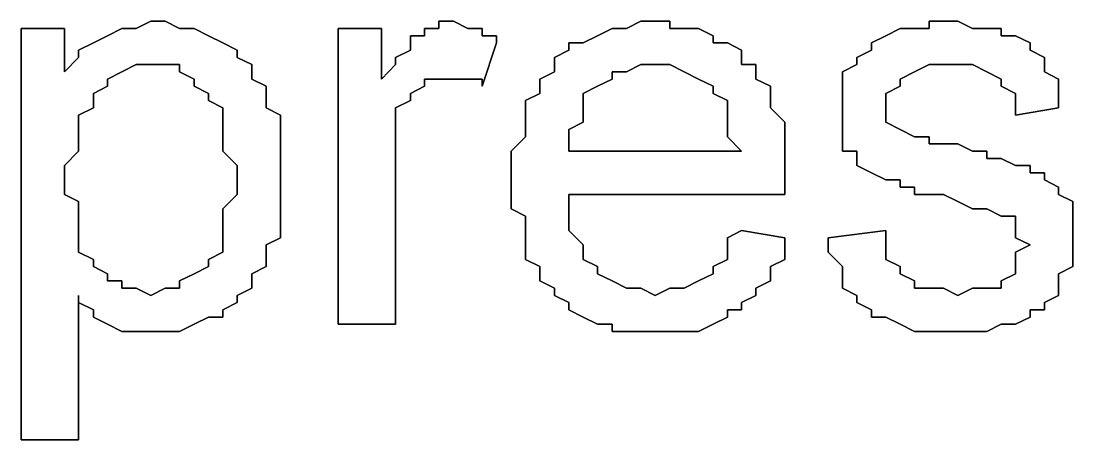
# Model space of a CAD drawing. Header units: metres. Extents: x 2.9 to 42.8, y 1.7 to 28.7.
# Drawn here: x 37.0487 to 37.3062, y 15.5892 to 15.6916 of the extents above; entities that cross this region are included whole.
import ezdxf

# ---------------------------------------------------------------- set-up
doc = ezdxf.new("R2010")
doc.units = ezdxf.units.M
doc.layers.add('GRIS', color=8, linetype='Continuous')

msp = doc.modelspace()

# ---------------------------------------------------------------- linework, layer by layer
at = {"layer": 'GRIS', "lineweight": -3}
for points in [[(37.0593, 15.6898), (37.0487, 15.6898), (37.0593, 15.6898)], [(37.0487, 15.6898), (37.0487, 15.5892), (37.0487, 15.6898)], [(37.0593, 15.6792), (37.0593, 15.6898), (37.0593, 15.6792)], [(37.0734, 15.6898), (37.0699, 15.688), (37.0734, 15.6898)], [(37.0769, 15.6898), (37.0734, 15.6898), (37.0769, 15.6898)], [(37.0805, 15.6916), (37.0769, 15.6898), (37.0805, 15.6916)], [(37.084, 15.6916), (37.0805, 15.6916), (37.084, 15.6916)], [(37.0875, 15.6898), (37.084, 15.6916), (37.0875, 15.6898)], [(37.0911, 15.6898), (37.0875, 15.6898), (37.0911, 15.6898)], [(37.0946, 15.688), (37.0911, 15.6898), (37.0946, 15.688)], [(37.1369, 15.6898), (37.1263, 15.6898), (37.1369, 15.6898)], [(37.1263, 15.6898), (37.1263, 15.6175), (37.1263, 15.6898)], [(37.1369, 15.6774), (37.1369, 15.6898), (37.1369, 15.6774)], [(37.151, 15.6898), (37.1475, 15.6898), (37.151, 15.6898)], [(37.1475, 15.6898), (37.1475, 15.688), (37.1475, 15.6898)], [(37.1546, 15.6916), (37.151, 15.6916), (37.1546, 15.6916)], [(37.151, 15.6916), (37.151, 15.6898), (37.151, 15.6916)], [(37.1581, 15.6898), (37.1546, 15.6916), (37.1581, 15.6898)], [(37.1616, 15.6898), (37.1581, 15.6898), (37.1616, 15.6898)], [(37.1616, 15.688), (37.1616, 15.6898), (37.1616, 15.688)], [(37.1934, 15.6898), (37.1898, 15.688), (37.1934, 15.6898)], [(37.1969, 15.6898), (37.1934, 15.6898), (37.1969, 15.6898)], [(37.2004, 15.6916), (37.1969, 15.6898), (37.2004, 15.6916)], [(37.2039, 15.6916), (37.2004, 15.6916), (37.2039, 15.6916)], [(37.2075, 15.6916), (37.2039, 15.6916), (37.2075, 15.6916)], [(37.2075, 15.6898), (37.2075, 15.6916), (37.2075, 15.6898)], [(37.211, 15.6898), (37.2075, 15.6898), (37.211, 15.6898)], [(37.2145, 15.6898), (37.211, 15.6898), (37.2145, 15.6898)], [(37.2181, 15.688), (37.2145, 15.6898), (37.2181, 15.688)], [(37.2639, 15.6898), (37.2604, 15.688), (37.2639, 15.6898)], [(37.2674, 15.6898), (37.2639, 15.6898), (37.2674, 15.6898)], [(37.271, 15.6898), (37.2674, 15.6898), (37.271, 15.6898)], [(37.2745, 15.6916), (37.271, 15.6916), (37.2745, 15.6916)], [(37.271, 15.6916), (37.271, 15.6898), (37.271, 15.6916)], [(37.278, 15.6916), (37.2745, 15.6916), (37.278, 15.6916)], [(37.2816, 15.6898), (37.278, 15.6916), (37.2816, 15.6898)], [(37.2851, 15.6898), (37.2816, 15.6898), (37.2851, 15.6898)], [(37.2886, 15.6898), (37.2851, 15.6898), (37.2886, 15.6898)], [(37.2886, 15.688), (37.2886, 15.6898), (37.2886, 15.688)], [(37.0699, 15.688), (37.0664, 15.6863), (37.0699, 15.688)], [(37.0981, 15.6863), (37.0946, 15.688), (37.0981, 15.6863)], [(37.1475, 15.688), (37.144, 15.688), (37.1475, 15.688)], [(37.144, 15.688), (37.144, 15.6863), (37.144, 15.688)], [(37.1651, 15.688), (37.1616, 15.688), (37.1651, 15.688)], [(37.1651, 15.6863), (37.1651, 15.688), (37.1651, 15.6863)], [(37.1898, 15.688), (37.1863, 15.6863), (37.1898, 15.688)], [(37.2181, 15.6863), (37.2181, 15.688), (37.2181, 15.6863)], [(37.2604, 15.688), (37.2569, 15.6863), (37.2604, 15.688)], [(37.2921, 15.688), (37.2886, 15.688), (37.2921, 15.688)], [(37.2957, 15.6863), (37.2921, 15.688), (37.2957, 15.6863)], [(37.0664, 15.6863), (37.0628, 15.6845), (37.0664, 15.6863)], [(37.0628, 15.6845), (37.0628, 15.6827), (37.0628, 15.6845)], [(37.1016, 15.6845), (37.0981, 15.6863), (37.1016, 15.6845)], [(37.1016, 15.6827), (37.1016, 15.6845), (37.1016, 15.6827)], [(37.144, 15.6845), (37.1404, 15.6827), (37.144, 15.6845)], [(37.144, 15.6863), (37.144, 15.6845), (37.144, 15.6863)], [(37.1616, 15.6757), (37.1651, 15.6863), (37.1616, 15.6757)], [(37.1828, 15.6845), (37.1793, 15.6827), (37.1828, 15.6845)], [(37.1863, 15.6863), (37.1828, 15.6863), (37.1863, 15.6863)], [(37.1828, 15.6863), (37.1828, 15.6845), (37.1828, 15.6863)], [(37.2216, 15.6863), (37.2181, 15.6863), (37.2216, 15.6863)], [(37.2251, 15.6845), (37.2216, 15.6863), (37.2251, 15.6845)], [(37.2251, 15.6827), (37.2251, 15.6845), (37.2251, 15.6827)], [(37.2569, 15.6845), (37.2533, 15.6827), (37.2569, 15.6845)], [(37.2569, 15.6863), (37.2569, 15.6845), (37.2569, 15.6863)], [(37.2957, 15.6845), (37.2957, 15.6863), (37.2957, 15.6845)], [(37.2992, 15.6827), (37.2957, 15.6845), (37.2992, 15.6827)], [(37.0628, 15.6827), (37.0593, 15.6792), (37.0628, 15.6827)], [(37.1052, 15.681), (37.1016, 15.6827), (37.1052, 15.681)], [(37.1404, 15.6827), (37.1404, 15.681), (37.1404, 15.6827)], [(37.1793, 15.6827), (37.1793, 15.681), (37.1793, 15.6827)], [(37.2251, 15.681), (37.2251, 15.6827), (37.2251, 15.681)], [(37.2533, 15.6827), (37.2533, 15.681), (37.2533, 15.6827)], [(37.2992, 15.681), (37.2992, 15.6827), (37.2992, 15.681)], [(37.0699, 15.6774), (37.0734, 15.6792), (37.0699, 15.6774)], [(37.0734, 15.6792), (37.0769, 15.681), (37.0734, 15.6792)], [(37.0769, 15.681), (37.0805, 15.681), (37.0769, 15.681)], [(37.0805, 15.681), (37.084, 15.681), (37.0805, 15.681)], [(37.084, 15.681), (37.0875, 15.681), (37.084, 15.681)], [(37.0875, 15.681), (37.0875, 15.6792), (37.0875, 15.681)], [(37.0875, 15.6792), (37.0911, 15.6774), (37.0875, 15.6792)], [(37.1052, 15.6792), (37.1052, 15.681), (37.1052, 15.6792)], [(37.1052, 15.6774), (37.1052, 15.6792), (37.1052, 15.6774)], [(37.1404, 15.681), (37.1369, 15.6774), (37.1404, 15.681)], [(37.1793, 15.6792), (37.1757, 15.6774), (37.1793, 15.6792)], [(37.1793, 15.681), (37.1793, 15.6792), (37.1793, 15.681)], [(37.1934, 15.6774), (37.1934, 15.6792), (37.1934, 15.6774)], [(37.1934, 15.6792), (37.1969, 15.6792), (37.1934, 15.6792)], [(37.1969, 15.6792), (37.2004, 15.681), (37.1969, 15.6792)], [(37.2004, 15.681), (37.2039, 15.681), (37.2004, 15.681)], [(37.2039, 15.681), (37.2075, 15.681), (37.2039, 15.681)], [(37.2075, 15.681), (37.211, 15.6792), (37.2075, 15.681)], [(37.211, 15.6792), (37.2145, 15.6774), (37.211, 15.6792)], [(37.2286, 15.681), (37.2251, 15.681), (37.2286, 15.681)], [(37.2286, 15.6792), (37.2286, 15.681), (37.2286, 15.6792)], [(37.2286, 15.6774), (37.2286, 15.6792), (37.2286, 15.6774)], [(37.2533, 15.681), (37.2498, 15.6792), (37.2533, 15.681)], [(37.2498, 15.6792), (37.2498, 15.6774), (37.2498, 15.6792)], [(37.2639, 15.6774), (37.2674, 15.6792), (37.2639, 15.6774)], [(37.2674, 15.6792), (37.271, 15.681), (37.2674, 15.6792)], [(37.271, 15.681), (37.2745, 15.681), (37.271, 15.681)], [(37.2745, 15.681), (37.278, 15.681), (37.2745, 15.681)], [(37.278, 15.681), (37.2816, 15.681), (37.278, 15.681)], [(37.2816, 15.681), (37.2851, 15.6792), (37.2816, 15.681)], [(37.2851, 15.6792), (37.2886, 15.6774), (37.2851, 15.6792)], [(37.2992, 15.6792), (37.2992, 15.681), (37.2992, 15.6792)], [(37.3027, 15.6774), (37.2992, 15.6792), (37.3027, 15.6774)], [(37.0699, 15.6757), (37.0699, 15.6774), (37.0699, 15.6757)], [(37.0911, 15.6774), (37.0911, 15.6757), (37.0911, 15.6774)], [(37.1087, 15.6757), (37.1052, 15.6774), (37.1087, 15.6757)], [(37.1475, 15.6757), (37.1475, 15.6774), (37.1475, 15.6757)], [(37.1475, 15.6774), (37.151, 15.6774), (37.1475, 15.6774)], [(37.151, 15.6774), (37.1546, 15.6774), (37.151, 15.6774)], [(37.1546, 15.6774), (37.1581, 15.6774), (37.1546, 15.6774)], [(37.1581, 15.6774), (37.1616, 15.6774), (37.1581, 15.6774)], [(37.1616, 15.6774), (37.1616, 15.6757), (37.1616, 15.6774)], [(37.1757, 15.6774), (37.1757, 15.6757), (37.1757, 15.6774)], [(37.1898, 15.6757), (37.1934, 15.6774), (37.1898, 15.6757)], [(37.2145, 15.6774), (37.2181, 15.6757), (37.2145, 15.6774)], [(37.2322, 15.6757), (37.2286, 15.6774), (37.2322, 15.6757)], [(37.2498, 15.6774), (37.2498, 15.6757), (37.2498, 15.6774)], [(37.2639, 15.6757), (37.2639, 15.6774), (37.2639, 15.6757)], [(37.2886, 15.6774), (37.2886, 15.6757), (37.2886, 15.6774)], [(37.3027, 15.6757), (37.3027, 15.6774), (37.3027, 15.6757)], [(37.0664, 15.6739), (37.0699, 15.6757), (37.0664, 15.6739)], [(37.0911, 15.6757), (37.0946, 15.6739), (37.0911, 15.6757)], [(37.1087, 15.6739), (37.1087, 15.6757), (37.1087, 15.6739)], [(37.144, 15.6739), (37.1475, 15.6757), (37.144, 15.6739)], [(37.1757, 15.6757), (37.1757, 15.6739), (37.1757, 15.6757)], [(37.1863, 15.6739), (37.1898, 15.6757), (37.1863, 15.6739)], [(37.2181, 15.6757), (37.2181, 15.6739), (37.2181, 15.6757)], [(37.2322, 15.6739), (37.2322, 15.6757), (37.2322, 15.6739)], [(37.2498, 15.6757), (37.2498, 15.6722), (37.2498, 15.6757)], [(37.2604, 15.6739), (37.2639, 15.6757), (37.2604, 15.6739)], [(37.2886, 15.6757), (37.2921, 15.6739), (37.2886, 15.6757)], [(37.3027, 15.6739), (37.3027, 15.6757), (37.3027, 15.6739)], [(37.0664, 15.6722), (37.0664, 15.6739), (37.0664, 15.6722)], [(37.0664, 15.6704), (37.0664, 15.6722), (37.0664, 15.6704)], [(37.0946, 15.6739), (37.0946, 15.6722), (37.0946, 15.6739)], [(37.0946, 15.6722), (37.0981, 15.6704), (37.0946, 15.6722)], [(37.1087, 15.6722), (37.1087, 15.6739), (37.1087, 15.6722)], [(37.1087, 15.6704), (37.1087, 15.6722), (37.1087, 15.6704)], [(37.1404, 15.6704), (37.144, 15.6722), (37.1404, 15.6704)], [(37.144, 15.6722), (37.144, 15.6739), (37.144, 15.6722)], [(37.1757, 15.6739), (37.1722, 15.6722), (37.1757, 15.6739)], [(37.1722, 15.6722), (37.1722, 15.6704), (37.1722, 15.6722)], [(37.1863, 15.6722), (37.1863, 15.6739), (37.1863, 15.6722)], [(37.1863, 15.6704), (37.1863, 15.6722), (37.1863, 15.6704)], [(37.2181, 15.6739), (37.2216, 15.6722), (37.2181, 15.6739)], [(37.2216, 15.6722), (37.2216, 15.6704), (37.2216, 15.6722)], [(37.2322, 15.6722), (37.2322, 15.6739), (37.2322, 15.6722)], [(37.2322, 15.6704), (37.2322, 15.6722), (37.2322, 15.6704)], [(37.2498, 15.6722), (37.2498, 15.6704), (37.2498, 15.6722)], [(37.2604, 15.6722), (37.2604, 15.6739), (37.2604, 15.6722)], [(37.2604, 15.6686), (37.2604, 15.6722), (37.2604, 15.6686)], [(37.2921, 15.6739), (37.2921, 15.6722), (37.2921, 15.6739)], [(37.2921, 15.6722), (37.2921, 15.6686), (37.2921, 15.6722)], [(37.3027, 15.6704), (37.3027, 15.6739), (37.3027, 15.6704)], [(37.0628, 15.6686), (37.0664, 15.6704), (37.0628, 15.6686)], [(37.0981, 15.6704), (37.0981, 15.6686), (37.0981, 15.6704)], [(37.1122, 15.6686), (37.1087, 15.6704), (37.1122, 15.6686)], [(37.1404, 15.6686), (37.1404, 15.6704), (37.1404, 15.6686)], [(37.1722, 15.6704), (37.1722, 15.6669), (37.1722, 15.6704)], [(37.1863, 15.6669), (37.1863, 15.6704), (37.1863, 15.6669)], [(37.2216, 15.6704), (37.2216, 15.6686), (37.2216, 15.6704)], [(37.2357, 15.6669), (37.2322, 15.6704), (37.2357, 15.6669)], [(37.2498, 15.6704), (37.2498, 15.6686), (37.2498, 15.6704)], [(37.2921, 15.6686), (37.3027, 15.6704), (37.2921, 15.6686)], [(37.0628, 15.6669), (37.0628, 15.6686), (37.0628, 15.6669)], [(37.0628, 15.6651), (37.0628, 15.6669), (37.0628, 15.6651)], [(37.0981, 15.6686), (37.0981, 15.6669), (37.0981, 15.6686)], [(37.0981, 15.6669), (37.0981, 15.6651), (37.0981, 15.6669)], [(37.1122, 15.6669), (37.1122, 15.6686), (37.1122, 15.6669)], [(37.1122, 15.6633), (37.1122, 15.6669), (37.1122, 15.6633)], [(37.1404, 15.6669), (37.1404, 15.6686), (37.1404, 15.6669)], [(37.1404, 15.6651), (37.1404, 15.6669), (37.1404, 15.6651)], [(37.1722, 15.6669), (37.1722, 15.6651), (37.1722, 15.6669)], [(37.1828, 15.6651), (37.1863, 15.6669), (37.1828, 15.6651)], [(37.2216, 15.6686), (37.2216, 15.6651), (37.2216, 15.6686)], [(37.2357, 15.6651), (37.2357, 15.6669), (37.2357, 15.6651)], [(37.2498, 15.6686), (37.2498, 15.6669), (37.2498, 15.6686)], [(37.2498, 15.6669), (37.2498, 15.6651), (37.2498, 15.6669)], [(37.2604, 15.6669), (37.2604, 15.6686), (37.2604, 15.6669)], [(37.2639, 15.6651), (37.2604, 15.6669), (37.2639, 15.6651)], [(37.0628, 15.6616), (37.0628, 15.6651), (37.0628, 15.6616)], [(37.0981, 15.6651), (37.0981, 15.6616), (37.0981, 15.6651)], [(37.1404, 15.6616), (37.1404, 15.6651), (37.1404, 15.6616)], [(37.1722, 15.6651), (37.1722, 15.6633), (37.1722, 15.6651)], [(37.1828, 15.6633), (37.1828, 15.6651), (37.1828, 15.6633)], [(37.2216, 15.6651), (37.2216, 15.6633), (37.2216, 15.6651)], [(37.2357, 15.6633), (37.2357, 15.6651), (37.2357, 15.6633)], [(37.2498, 15.6651), (37.2498, 15.6633), (37.2498, 15.6651)], [(37.2674, 15.6633), (37.2639, 15.6651), (37.2674, 15.6633)], [(37.0628, 15.6598), (37.0628, 15.6616), (37.0628, 15.6598)], [(37.0981, 15.6616), (37.0981, 15.6598), (37.0981, 15.6616)], [(37.1122, 15.6616), (37.1122, 15.6633), (37.1122, 15.6616)], [(37.1122, 15.658), (37.1122, 15.6616), (37.1122, 15.658)], [(37.1404, 15.6598), (37.1404, 15.6616), (37.1404, 15.6598)], [(37.1722, 15.6633), (37.1687, 15.6598), (37.1722, 15.6633)], [(37.1828, 15.6598), (37.1828, 15.6633), (37.1828, 15.6598)], [(37.2216, 15.6633), (37.2251, 15.6598), (37.2216, 15.6633)], [(37.2357, 15.6598), (37.2357, 15.6633), (37.2357, 15.6598)], [(37.2498, 15.6633), (37.2498, 15.6598), (37.2498, 15.6633)], [(37.271, 15.6633), (37.2674, 15.6633), (37.271, 15.6633)], [(37.271, 15.6616), (37.271, 15.6633), (37.271, 15.6616)], [(37.2745, 15.6616), (37.271, 15.6616), (37.2745, 15.6616)], [(37.278, 15.6616), (37.2745, 15.6616), (37.278, 15.6616)], [(37.2816, 15.6598), (37.278, 15.6616), (37.2816, 15.6598)], [(37.0593, 15.6563), (37.0628, 15.6598), (37.0593, 15.6563)], [(37.0981, 15.6598), (37.1016, 15.6563), (37.0981, 15.6598)], [(37.1404, 15.658), (37.1404, 15.6598), (37.1404, 15.658)], [(37.1687, 15.6598), (37.1687, 15.658), (37.1687, 15.6598)], [(37.2251, 15.6598), (37.1828, 15.6598), (37.2251, 15.6598)], [(37.2357, 15.658), (37.2357, 15.6598), (37.2357, 15.658)], [(37.2498, 15.6598), (37.2533, 15.6598), (37.2498, 15.6598)], [(37.2533, 15.6598), (37.2533, 15.658), (37.2533, 15.6598)], [(37.2851, 15.6598), (37.2816, 15.6598), (37.2851, 15.6598)], [(37.2851, 15.658), (37.2851, 15.6598), (37.2851, 15.658)], [(37.0593, 15.6545), (37.0593, 15.6563), (37.0593, 15.6545)], [(37.1016, 15.6563), (37.1016, 15.6545), (37.1016, 15.6563)], [(37.1122, 15.6563), (37.1122, 15.658), (37.1122, 15.6563)], [(37.1122, 15.6545), (37.1122, 15.6563), (37.1122, 15.6545)], [(37.1404, 15.6545), (37.1404, 15.658), (37.1404, 15.6545)], [(37.1687, 15.658), (37.1687, 15.6545), (37.1687, 15.658)], [(37.2357, 15.6545), (37.2357, 15.658), (37.2357, 15.6545)], [(37.2533, 15.658), (37.2533, 15.6563), (37.2533, 15.658)], [(37.2533, 15.6563), (37.2569, 15.6545), (37.2533, 15.6563)], [(37.2886, 15.658), (37.2851, 15.658), (37.2886, 15.658)], [(37.2921, 15.6563), (37.2886, 15.658), (37.2921, 15.6563)], [(37.2957, 15.6563), (37.2921, 15.6563), (37.2957, 15.6563)], [(37.2957, 15.6545), (37.2957, 15.6563), (37.2957, 15.6545)], [(37.0593, 15.6528), (37.0593, 15.6545), (37.0593, 15.6528)], [(37.1016, 15.6545), (37.1016, 15.6528), (37.1016, 15.6545)], [(37.1122, 15.651), (37.1122, 15.6545), (37.1122, 15.651)], [(37.1404, 15.6175), (37.1404, 15.6545), (37.1404, 15.6175)], [(37.1687, 15.6545), (37.1687, 15.6528), (37.1687, 15.6545)], [(37.2357, 15.6528), (37.2357, 15.6545), (37.2357, 15.6528)], [(37.2569, 15.6545), (37.2604, 15.6528), (37.2569, 15.6545)], [(37.2992, 15.6545), (37.2957, 15.6545), (37.2992, 15.6545)], [(37.2992, 15.6528), (37.2992, 15.6545), (37.2992, 15.6528)], [(37.0593, 15.6492), (37.0593, 15.6528), (37.0593, 15.6492)], [(37.1016, 15.6528), (37.1016, 15.6492), (37.1016, 15.6528)], [(37.1122, 15.6492), (37.1122, 15.651), (37.1122, 15.6492)], [(37.1687, 15.6528), (37.1687, 15.651), (37.1687, 15.6528)], [(37.1687, 15.651), (37.1687, 15.6475), (37.1687, 15.651)], [(37.2357, 15.651), (37.2357, 15.6528), (37.2357, 15.651)], [(37.2357, 15.6492), (37.2357, 15.651), (37.2357, 15.6492)], [(37.2604, 15.6528), (37.2639, 15.6528), (37.2604, 15.6528)], [(37.2639, 15.6528), (37.2639, 15.651), (37.2639, 15.6528)], [(37.2639, 15.651), (37.2674, 15.651), (37.2639, 15.651)], [(37.2674, 15.651), (37.2674, 15.6492), (37.2674, 15.651)], [(37.3027, 15.651), (37.2992, 15.6528), (37.3027, 15.651)], [(37.3027, 15.6492), (37.3027, 15.651), (37.3027, 15.6492)], [(37.0628, 15.6475), (37.0593, 15.6492), (37.0628, 15.6475)], [(37.1016, 15.6492), (37.0981, 15.6457), (37.1016, 15.6492)], [(37.1122, 15.6457), (37.1122, 15.6492), (37.1122, 15.6457)], [(37.1828, 15.6475), (37.1828, 15.6492), (37.1828, 15.6475)], [(37.1828, 15.6492), (37.2357, 15.6492), (37.1828, 15.6492)], [(37.2674, 15.6492), (37.271, 15.6492), (37.2674, 15.6492)], [(37.271, 15.6492), (37.2745, 15.6492), (37.271, 15.6492)], [(37.2745, 15.6492), (37.278, 15.6475), (37.2745, 15.6492)], [(37.3062, 15.6475), (37.3027, 15.6492), (37.3062, 15.6475)], [(37.0628, 15.6439), (37.0628, 15.6475), (37.0628, 15.6439)], [(37.1687, 15.6475), (37.1687, 15.6457), (37.1687, 15.6475)], [(37.1828, 15.6439), (37.1828, 15.6475), (37.1828, 15.6439)], [(37.278, 15.6475), (37.2816, 15.6457), (37.278, 15.6475)], [(37.3062, 15.6439), (37.3062, 15.6475), (37.3062, 15.6439)], [(37.0628, 15.6422), (37.0628, 15.6439), (37.0628, 15.6422)], [(37.0981, 15.6457), (37.0981, 15.6439), (37.0981, 15.6457)], [(37.0981, 15.6439), (37.0981, 15.6422), (37.0981, 15.6439)], [(37.1122, 15.6439), (37.1122, 15.6457), (37.1122, 15.6439)], [(37.1122, 15.6422), (37.1122, 15.6439), (37.1122, 15.6422)], [(37.1687, 15.6457), (37.1722, 15.6439), (37.1687, 15.6457)], [(37.1722, 15.6439), (37.1722, 15.6404), (37.1722, 15.6439)], [(37.1828, 15.6422), (37.1828, 15.6439), (37.1828, 15.6422)], [(37.2816, 15.6457), (37.2851, 15.6457), (37.2816, 15.6457)], [(37.2851, 15.6457), (37.2886, 15.6439), (37.2851, 15.6457)], [(37.2886, 15.6439), (37.2921, 15.6439), (37.2886, 15.6439)], [(37.2921, 15.6439), (37.2921, 15.6422), (37.2921, 15.6439)], [(37.3062, 15.6422), (37.3062, 15.6439), (37.3062, 15.6422)], [(37.0628, 15.6404), (37.0628, 15.6422), (37.0628, 15.6404)], [(37.0981, 15.6422), (37.0981, 15.6386), (37.0981, 15.6422)], [(37.1122, 15.6386), (37.1122, 15.6422), (37.1122, 15.6386)], [(37.1828, 15.6404), (37.1828, 15.6422), (37.1828, 15.6404)], [(37.2921, 15.6422), (37.2921, 15.6404), (37.2921, 15.6422)], [(37.3062, 15.6404), (37.3062, 15.6422), (37.3062, 15.6404)], [(37.0628, 15.6369), (37.0628, 15.6404), (37.0628, 15.6369)], [(37.0981, 15.6386), (37.0981, 15.6369), (37.0981, 15.6386)], [(37.1087, 15.6369), (37.1122, 15.6386), (37.1087, 15.6369)], [(37.1722, 15.6404), (37.1722, 15.6386), (37.1722, 15.6404)], [(37.1722, 15.6386), (37.1722, 15.6369), (37.1722, 15.6386)], [(37.1863, 15.6369), (37.1828, 15.6404), (37.1863, 15.6369)], [(37.2251, 15.6404), (37.2216, 15.6386), (37.2251, 15.6404)], [(37.2216, 15.6386), (37.2216, 15.6351), (37.2216, 15.6386)], [(37.2357, 15.6386), (37.2251, 15.6404), (37.2357, 15.6386)], [(37.2357, 15.6369), (37.2357, 15.6386), (37.2357, 15.6369)], [(37.2604, 15.6404), (37.2463, 15.6386), (37.2604, 15.6404)], [(37.2463, 15.6386), (37.2463, 15.6369), (37.2463, 15.6386)], [(37.2604, 15.6386), (37.2604, 15.6404), (37.2604, 15.6386)], [(37.2604, 15.6351), (37.2604, 15.6386), (37.2604, 15.6351)], [(37.2921, 15.6404), (37.2921, 15.6386), (37.2921, 15.6404)], [(37.2921, 15.6386), (37.2957, 15.6369), (37.2921, 15.6386)], [(37.3062, 15.6386), (37.3062, 15.6404), (37.3062, 15.6386)], [(37.3062, 15.6351), (37.3062, 15.6386), (37.3062, 15.6351)], [(37.0628, 15.6351), (37.0628, 15.6369), (37.0628, 15.6351)], [(37.0981, 15.6369), (37.0981, 15.6351), (37.0981, 15.6369)], [(37.1087, 15.6351), (37.1087, 15.6369), (37.1087, 15.6351)], [(37.1722, 15.6369), (37.1722, 15.6333), (37.1722, 15.6369)], [(37.1863, 15.6351), (37.1863, 15.6369), (37.1863, 15.6351)], [(37.2357, 15.6333), (37.2357, 15.6369), (37.2357, 15.6333)], [(37.2463, 15.6369), (37.2463, 15.6351), (37.2463, 15.6369)], [(37.2957, 15.6369), (37.2921, 15.6351), (37.2957, 15.6369)], [(37.0664, 15.6333), (37.0628, 15.6351), (37.0664, 15.6333)], [(37.0664, 15.6316), (37.0664, 15.6333), (37.0664, 15.6316)], [(37.0981, 15.6351), (37.0946, 15.6333), (37.0981, 15.6351)], [(37.0946, 15.6333), (37.0946, 15.6316), (37.0946, 15.6333)], [(37.1087, 15.6333), (37.1087, 15.6351), (37.1087, 15.6333)], [(37.1087, 15.6316), (37.1087, 15.6333), (37.1087, 15.6316)], [(37.1722, 15.6333), (37.1757, 15.6316), (37.1722, 15.6333)], [(37.1863, 15.6333), (37.1863, 15.6351), (37.1863, 15.6333)], [(37.1898, 15.6316), (37.1863, 15.6333), (37.1898, 15.6316)], [(37.2216, 15.6333), (37.2181, 15.6316), (37.2216, 15.6333)], [(37.2216, 15.6351), (37.2216, 15.6333), (37.2216, 15.6351)], [(37.2322, 15.6316), (37.2357, 15.6333), (37.2322, 15.6316)], [(37.2463, 15.6351), (37.2498, 15.6316), (37.2463, 15.6351)], [(37.2604, 15.6333), (37.2604, 15.6351), (37.2604, 15.6333)], [(37.2639, 15.6316), (37.2604, 15.6333), (37.2639, 15.6316)], [(37.2921, 15.6351), (37.2921, 15.6333), (37.2921, 15.6351)], [(37.2921, 15.6333), (37.2921, 15.6298), (37.2921, 15.6333)], [(37.3062, 15.6333), (37.3062, 15.6351), (37.3062, 15.6333)], [(37.3062, 15.6316), (37.3062, 15.6333), (37.3062, 15.6316)], [(37.0699, 15.6298), (37.0664, 15.6316), (37.0699, 15.6298)], [(37.0946, 15.6316), (37.0911, 15.6298), (37.0946, 15.6316)], [(37.1052, 15.6298), (37.1087, 15.6316), (37.1052, 15.6298)], [(37.1757, 15.6316), (37.1757, 15.6298), (37.1757, 15.6316)], [(37.1898, 15.6298), (37.1898, 15.6316), (37.1898, 15.6298)], [(37.2181, 15.6316), (37.2181, 15.6298), (37.2181, 15.6316)], [(37.2322, 15.6298), (37.2322, 15.6316), (37.2322, 15.6298)], [(37.2498, 15.6316), (37.2498, 15.6298), (37.2498, 15.6316)], [(37.2639, 15.6298), (37.2639, 15.6316), (37.2639, 15.6298)], [(37.3027, 15.6298), (37.3062, 15.6316), (37.3027, 15.6298)], [(37.0699, 15.6281), (37.0699, 15.6298), (37.0699, 15.6281)], [(37.0734, 15.6281), (37.0699, 15.6281), (37.0734, 15.6281)], [(37.0734, 15.6263), (37.0734, 15.6281), (37.0734, 15.6263)], [(37.0911, 15.6298), (37.0875, 15.6281), (37.0911, 15.6298)], [(37.0875, 15.6281), (37.0875, 15.6263), (37.0875, 15.6281)], [(37.1052, 15.6281), (37.1052, 15.6298), (37.1052, 15.6281)], [(37.1052, 15.6263), (37.1052, 15.6281), (37.1052, 15.6263)], [(37.1757, 15.6298), (37.1757, 15.6281), (37.1757, 15.6298)], [(37.1757, 15.6281), (37.1793, 15.6263), (37.1757, 15.6281)], [(37.1934, 15.6281), (37.1898, 15.6298), (37.1934, 15.6281)], [(37.1969, 15.6263), (37.1934, 15.6281), (37.1969, 15.6263)], [(37.2145, 15.6281), (37.211, 15.6263), (37.2145, 15.6281)], [(37.2181, 15.6298), (37.2145, 15.6281), (37.2181, 15.6298)], [(37.2286, 15.6263), (37.2322, 15.6281), (37.2286, 15.6263)], [(37.2322, 15.6281), (37.2322, 15.6298), (37.2322, 15.6281)], [(37.2498, 15.6298), (37.2498, 15.6281), (37.2498, 15.6298)], [(37.2498, 15.6281), (37.2498, 15.6263), (37.2498, 15.6281)], [(37.2674, 15.6281), (37.2639, 15.6298), (37.2674, 15.6281)], [(37.2674, 15.6263), (37.2674, 15.6281), (37.2674, 15.6263)], [(37.2921, 15.6298), (37.2886, 15.6281), (37.2921, 15.6298)], [(37.2886, 15.6281), (37.2886, 15.6263), (37.2886, 15.6281)], [(37.3027, 15.6263), (37.3027, 15.6298), (37.3027, 15.6263)], [(37.0769, 15.6263), (37.0734, 15.6263), (37.0769, 15.6263)], [(37.0805, 15.6245), (37.0769, 15.6263), (37.0805, 15.6245)], [(37.084, 15.6263), (37.0805, 15.6245), (37.084, 15.6263)], [(37.0875, 15.6263), (37.084, 15.6263), (37.0875, 15.6263)], [(37.1016, 15.6245), (37.1052, 15.6263), (37.1016, 15.6245)], [(37.1793, 15.6263), (37.1793, 15.6245), (37.1793, 15.6263)], [(37.2004, 15.6263), (37.1969, 15.6263), (37.2004, 15.6263)], [(37.2039, 15.6245), (37.2004, 15.6263), (37.2039, 15.6245)], [(37.2075, 15.6263), (37.2039, 15.6245), (37.2075, 15.6263)], [(37.211, 15.6263), (37.2075, 15.6263), (37.211, 15.6263)], [(37.2286, 15.6245), (37.2286, 15.6263), (37.2286, 15.6245)], [(37.2498, 15.6263), (37.2533, 15.6245), (37.2498, 15.6263)], [(37.271, 15.6263), (37.2674, 15.6263), (37.271, 15.6263)], [(37.2745, 15.6263), (37.271, 15.6263), (37.2745, 15.6263)], [(37.278, 15.6245), (37.2745, 15.6263), (37.278, 15.6245)], [(37.2816, 15.6263), (37.278, 15.6245), (37.2816, 15.6263)], [(37.2851, 15.6263), (37.2816, 15.6263), (37.2851, 15.6263)], [(37.2886, 15.6263), (37.2851, 15.6263), (37.2886, 15.6263)], [(37.3027, 15.6245), (37.3027, 15.6263), (37.3027, 15.6245)], [(37.0628, 15.5892), (37.0628, 15.6245), (37.0628, 15.5892)], [(37.0628, 15.6245), (37.0628, 15.6228), (37.0628, 15.6245)], [(37.0628, 15.6228), (37.0664, 15.621), (37.0628, 15.6228)], [(37.0981, 15.621), (37.1016, 15.6228), (37.0981, 15.621)], [(37.1016, 15.6228), (37.1016, 15.6245), (37.1016, 15.6228)], [(37.1793, 15.6245), (37.1828, 15.6228), (37.1793, 15.6245)], [(37.1828, 15.6228), (37.1828, 15.621), (37.1828, 15.6228)], [(37.2251, 15.6228), (37.2286, 15.6245), (37.2251, 15.6228)], [(37.2251, 15.621), (37.2251, 15.6228), (37.2251, 15.621)], [(37.2533, 15.6245), (37.2533, 15.6228), (37.2533, 15.6245)], [(37.2533, 15.6228), (37.2569, 15.621), (37.2533, 15.6228)], [(37.2992, 15.6228), (37.3027, 15.6245), (37.2992, 15.6228)], [(37.2992, 15.621), (37.2992, 15.6228), (37.2992, 15.621)], [(37.0664, 15.621), (37.0664, 15.6192), (37.0664, 15.621)], [(37.0981, 15.6192), (37.0981, 15.621), (37.0981, 15.6192)], [(37.1828, 15.621), (37.1863, 15.6192), (37.1828, 15.621)], [(37.2216, 15.6192), (37.2216, 15.621), (37.2216, 15.6192)], [(37.2216, 15.621), (37.2251, 15.621), (37.2216, 15.621)], [(37.2569, 15.621), (37.2569, 15.6192), (37.2569, 15.621)], [(37.2957, 15.6192), (37.2957, 15.621), (37.2957, 15.6192)], [(37.2957, 15.621), (37.2992, 15.621), (37.2957, 15.621)], [(37.0664, 15.6192), (37.0699, 15.6175), (37.0664, 15.6192)], [(37.0699, 15.6175), (37.0734, 15.6157), (37.0699, 15.6175)], [(37.0875, 15.6157), (37.0911, 15.6175), (37.0875, 15.6157)], [(37.0911, 15.6175), (37.0946, 15.6192), (37.0911, 15.6175)], [(37.0946, 15.6192), (37.0981, 15.6192), (37.0946, 15.6192)], [(37.1263, 15.6175), (37.1404, 15.6175), (37.1263, 15.6175)], [(37.1863, 15.6192), (37.1898, 15.6175), (37.1863, 15.6192)], [(37.1898, 15.6175), (37.1934, 15.6175), (37.1898, 15.6175)], [(37.1934, 15.6175), (37.1934, 15.6157), (37.1934, 15.6175)], [(37.2145, 15.6157), (37.2181, 15.6175), (37.2145, 15.6157)], [(37.2181, 15.6175), (37.2216, 15.6192), (37.2181, 15.6175)], [(37.2569, 15.6192), (37.2604, 15.6192), (37.2569, 15.6192)], [(37.2604, 15.6192), (37.2639, 15.6175), (37.2604, 15.6192)], [(37.2639, 15.6175), (37.2674, 15.6157), (37.2639, 15.6175)], [(37.2851, 15.6157), (37.2886, 15.6175), (37.2851, 15.6157)], [(37.2886, 15.6175), (37.2921, 15.6175), (37.2886, 15.6175)], [(37.2921, 15.6175), (37.2957, 15.6192), (37.2921, 15.6175)], [(37.0734, 15.6157), (37.0769, 15.6157), (37.0734, 15.6157)], [(37.0769, 15.6157), (37.0805, 15.6157), (37.0769, 15.6157)], [(37.0805, 15.6157), (37.084, 15.6157), (37.0805, 15.6157)], [(37.084, 15.6157), (37.0875, 15.6157), (37.084, 15.6157)], [(37.1934, 15.6157), (37.1969, 15.6157), (37.1934, 15.6157)], [(37.1969, 15.6157), (37.2004, 15.6157), (37.1969, 15.6157)], [(37.2004, 15.6157), (37.2039, 15.6157), (37.2004, 15.6157)], [(37.2039, 15.6157), (37.2075, 15.6157), (37.2039, 15.6157)], [(37.2075, 15.6157), (37.211, 15.6157), (37.2075, 15.6157)], [(37.211, 15.6157), (37.2145, 15.6157), (37.211, 15.6157)], [(37.2674, 15.6157), (37.271, 15.6157), (37.2674, 15.6157)], [(37.271, 15.6157), (37.2745, 15.6157), (37.271, 15.6157)], [(37.2745, 15.6157), (37.278, 15.6157), (37.2745, 15.6157)], [(37.278, 15.6157), (37.2816, 15.6157), (37.278, 15.6157)], [(37.2816, 15.6157), (37.2851, 15.6157), (37.2816, 15.6157)], [(37.0487, 15.5892), (37.0628, 15.5892), (37.0487, 15.5892)]]:
    msp.add_lwpolyline(points, dxfattribs=at)

doc.saveas('drawing.dxf')
